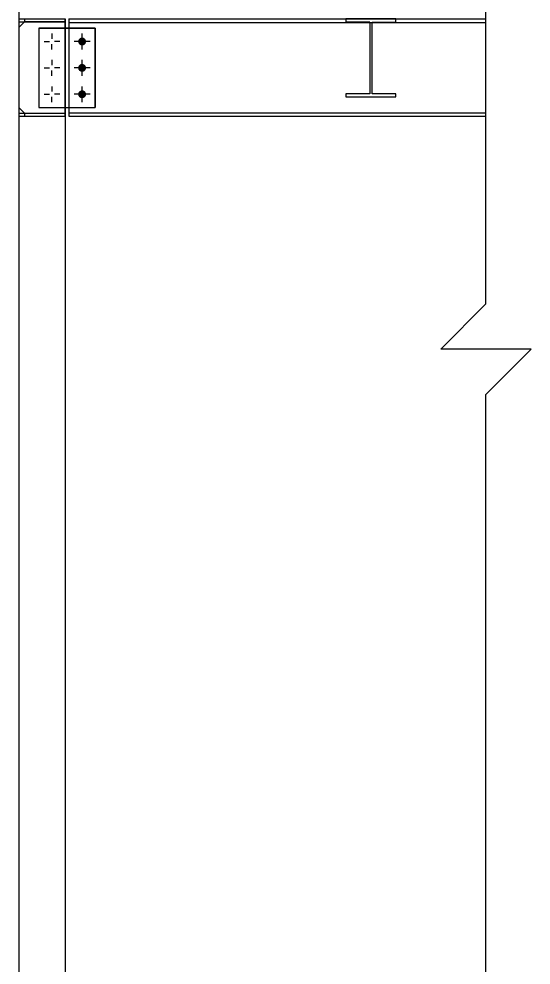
# Model space of a CAD drawing. Header units: metres. Extents: x 0 to 63075, y 0 to 44550.
# Drawn here: x 42335 to 43695, y 12424 to 14935 of the extents above; entities that cross this region are included whole.
import ezdxf

# ---------------------------------------------------------------- set-up
doc = ezdxf.new("R2010")
doc.units = ezdxf.units.M
doc.header["$LTSCALE"] = 75
doc.layers.add('SDM', color=7, linetype='Continuous')
doc.layers.add('SL1', color=8, linetype='Continuous')

# ---------------------------------------------------------------- blocks, each defined once
blk = doc.blocks.new('A$C0cd42728')
at = {"layer": 'SL1'}
for points in [[(5683.4, 4096.1), (5683.3, 4097.1), (5683, 4098.1), (5682.7, 4099.1), (5682.3, 4100), (5681.7, 4100.9), (5681.1, 4101.7), (5680.4, 4102.5), (5679.7, 4103.2), (5678.8, 4103.8), (5677.9, 4104.3), (5677, 4104.8), (5676, 4105.1), (5675, 4105.4), (5674, 4105.5), (5673, 4105.6), (5672, 4105.5), (5671, 4105.4), (5670, 4105.1), (5669, 4104.8), (5668.1, 4104.3), (5667.2, 4103.8), (5666.3, 4103.2), (5665.6, 4102.5), (5664.9, 4101.7), (5664.3, 4100.9), (5663.7, 4100), (5663.3, 4099.1), (5663, 4098.1), (5662.7, 4097.1), (5662.6, 4096.1), (5662.5, 4095.1), (5662.6, 4094), (5662.7, 4093), (5663, 4092), (5663.3, 4091.1), (5663.7, 4090.1), (5664.3, 4089.2), (5664.9, 4088.4), (5665.6, 4087.6), (5666.3, 4087), (5667.2, 4086.3), (5668.1, 4085.8), (5669, 4085.4), (5670, 4085), (5671, 4084.8), (5672, 4084.6), (5673, 4084.6), (5674, 4084.6), (5675, 4084.8), (5676, 4085), (5677, 4085.4), (5677.9, 4085.8), (5678.8, 4086.3), (5679.7, 4087), (5680.4, 4087.6), (5681.1, 4088.4), (5681.7, 4089.2), (5682.3, 4090.1), (5682.7, 4091.1), (5683, 4092), (5683.3, 4093), (5683.4, 4094), (5683.5, 4095.1)], [(5683.4, 4026.1), (5683.3, 4027.1), (5683, 4028.1), (5682.7, 4029.1), (5682.3, 4030), (5681.7, 4030.9), (5681.1, 4031.7), (5680.4, 4032.5), (5679.7, 4033.2), (5678.8, 4033.8), (5677.9, 4034.3), (5677, 4034.8), (5676, 4035.1), (5675, 4035.4), (5674, 4035.5), (5673, 4035.6), (5672, 4035.5), (5671, 4035.4), (5670, 4035.1), (5669, 4034.8), (5668.1, 4034.3), (5667.2, 4033.8), (5666.3, 4033.2), (5665.6, 4032.5), (5664.9, 4031.7), (5664.3, 4030.9), (5663.7, 4030), (5663.3, 4029.1), (5663, 4028.1), (5662.7, 4027.1), (5662.6, 4026.1), (5662.5, 4025.1), (5662.6, 4024), (5662.7, 4023), (5663, 4022), (5663.3, 4021.1), (5663.7, 4020.1), (5664.3, 4019.2), (5664.9, 4018.4), (5665.6, 4017.6), (5666.3, 4017), (5667.2, 4016.3), (5668.1, 4015.8), (5669, 4015.4), (5670, 4015), (5671, 4014.8), (5672, 4014.6), (5673, 4014.6), (5674, 4014.6), (5675, 4014.8), (5676, 4015), (5677, 4015.4), (5677.9, 4015.8), (5678.8, 4016.3), (5679.7, 4017), (5680.4, 4017.6), (5681.1, 4018.4), (5681.7, 4019.2), (5682.3, 4020.1), (5682.7, 4021.1), (5683, 4022), (5683.3, 4023), (5683.4, 4024), (5683.5, 4025.1)], [(5683.4, 3956.1), (5683.3, 3957.1), (5683, 3958.1), (5682.7, 3959.1), (5682.3, 3960), (5681.7, 3960.9), (5681.1, 3961.7), (5680.4, 3962.5), (5679.7, 3963.2), (5678.8, 3963.8), (5677.9, 3964.3), (5677, 3964.8), (5676, 3965.1), (5675, 3965.4), (5674, 3965.5), (5673, 3965.6), (5672, 3965.5), (5671, 3965.4), (5670, 3965.1), (5669, 3964.8), (5668.1, 3964.3), (5667.2, 3963.8), (5666.3, 3963.2), (5665.6, 3962.5), (5664.9, 3961.7), (5664.3, 3960.9), (5663.7, 3960), (5663.3, 3959.1), (5663, 3958.1), (5662.7, 3957.1), (5662.6, 3956.1), (5662.5, 3955.1), (5662.6, 3954), (5662.7, 3953), (5663, 3952), (5663.3, 3951.1), (5663.7, 3950.1), (5664.3, 3949.2), (5664.9, 3948.4), (5665.6, 3947.6), (5666.3, 3947), (5667.2, 3946.3), (5668.1, 3945.8), (5669, 3945.4), (5670, 3945), (5671, 3944.8), (5672, 3944.6), (5673, 3944.6), (5674, 3944.6), (5675, 3944.8), (5676, 3945), (5677, 3945.4), (5677.9, 3945.8), (5678.8, 3946.3), (5679.7, 3947), (5680.4, 3947.6), (5681.1, 3948.4), (5681.7, 3949.2), (5682.3, 3950.1), (5682.7, 3951.1), (5683, 3952), (5683.3, 3953), (5683.4, 3954), (5683.5, 3955.1)]]:
    blk.add_hatch(color=256, dxfattribs=at).paths.add_polyline_path(points, flags=17)
for p, q in [((5505.3, 9396.4), (5505.3, 434.1)), ((5505.3, 4155.1), (5628, 4155.1)), ((5505.3, 4155.1), (5505.3, 4147.1)), ((5505.3, 4147.1), (5628, 4147.1)), ((5520.3, 4147.1), (5505.3, 4132.1)), ((5520.3, 4155.1), (5520.3, 4147.1)), ((5628, 4147.1), (5520.3, 4147.1)), ((5628, 4155.1), (5628, 440.4)), ((5628, 4147.1), (5628, 4155.1)), ((5628, 3905.1), (5628, 4147.1)), ((5638, 4155.1), (5638, 4130.1)), ((5638, 4155.1), (6745.3, 4155.1)), ((5638, 4146), (6437.1, 4146)), ((6506.5, 4155.1), (6373.5, 4155.1)), ((6506.5, 4155.1), (6373.5, 4155.1)), ((6373.5, 4155.1), (6373.5, 4155.1)), ((6373.5, 4155.1), (6373.5, 4146.7)), ((6373.5, 4146.7), (6373.5, 4146.7)), ((6373.5, 4146.7), (6437.1, 4146.7)), ((6437.1, 4146.7), (6373.5, 4146.7)), ((6437.1, 4146.7), (6437.1, 4146.7)), ((6437.1, 4146.7), (6437.1, 3956.5)), ((6437.1, 4146), (6442.9, 4146)), ((6442.9, 4146.7), (6442.9, 4146.7)), ((6442.9, 4146.7), (6506.5, 4146.7)), ((6442.9, 3956.5), (6442.9, 4146.7)), ((6442.9, 4146.7), (6506.5, 4146.7)), ((6442.9, 4146), (6745.3, 4146)), ((6506.5, 4155.1), (6506.5, 4155.1)), ((6506.5, 4146.7), (6506.5, 4155.1)), ((6506.5, 4146.7), (6506.5, 4146.7)), ((6506.5, 4146.7), (6506.5, 4146.7)), ((5505.3, 4132.1), (5505.3, 3920.1)), ((5558, 4130.1), (5558, 3920.1)), ((5558, 4130.1), (5628, 4130.1)), ((5558, 4130.1), (5558, 3920.1)), ((5708, 4130.1), (5558, 4130.1)), ((5628, 4130.1), (5708, 4130.1)), ((5638, 4130.1), (5638, 3897.1)), ((5708, 4130.1), (5708, 3920.1)), ((5708, 3920.1), (5708, 4130.1)), ((5572, 4095.1), (5586, 4095.1)), ((5593, 4116.1), (5593, 4102.1)), ((5614, 4095.1), (5600, 4095.1)), ((5694, 4095.1), (5652, 4095.1)), ((5673, 4074.1), (5673, 4116.1)), ((5593, 4074.1), (5593, 4088.1)), ((5593, 4046.1), (5593, 4032.1)), ((5673, 4004.1), (5673, 4046.1)), ((5572, 4025.1), (5586, 4025.1)), ((5614, 4025.1), (5600, 4025.1)), ((5694, 4025.1), (5652, 4025.1)), ((5593, 4004.1), (5593, 4018.1)), ((5593, 3976.1), (5593, 3962.1)), ((5673, 3934.1), (5673, 3976.1)), ((5572, 3955.1), (5586, 3955.1)), ((5593, 3934.1), (5593, 3948.1)), ((5614, 3955.1), (5600, 3955.1)), ((5694, 3955.1), (5652, 3955.1)), ((6437.1, 3956.5), (6373.5, 3956.5)), ((6373.5, 3956.5), (6373.5, 3956.5)), ((6373.5, 3956.5), (6373.5, 3948.1)), ((6437.1, 3956.5), (6373.5, 3956.5)), ((6373.5, 3948.1), (6373.5, 3948.1)), ((6373.5, 3948.1), (6506.5, 3948.1)), ((6373.5, 3948.1), (6506.5, 3948.1)), ((6373.5, 3948.1), (6373.5, 3948.1)), ((6437.1, 3956.5), (6437.1, 3956.5)), ((6442.9, 3956.5), (6442.9, 3956.5)), ((6506.5, 3956.5), (6442.9, 3956.5)), ((6506.5, 3956.5), (6442.9, 3956.5)), ((6442.9, 3956.5), (6442.9, 3956.5)), ((6506.5, 3956.5), (6506.5, 3956.5)), ((6506.5, 3948.1), (6506.5, 3956.5)), ((6506.5, 3948.1), (6506.5, 3948.1)), ((6506.5, 3948.1), (6506.5, 3948.1)), ((5505.3, 3920.1), (5520.3, 3905.1)), ((5558, 3920.1), (5628, 3920.1)), ((5558, 3920.1), (5708, 3920.1)), ((5628, 3920.1), (5708, 3920.1)), ((5638, 3920.1), (5638, 3897.1)), ((5505.3, 3905.1), (5628, 3905.1)), ((5505.3, 3905.1), (5505.3, 3897.1)), ((5505.3, 3897.1), (5628, 3897.1)), ((5520.3, 3905.1), (5520.3, 3897.1)), ((5520.3, 3905.1), (5628, 3905.1)), ((5628, 3897.1), (5628, 3905.1)), ((5638, 3906.2), (6745.3, 3906.2)), ((5638, 3897.1), (6745.3, 3897.1))]:
    blk.add_line(p, q, dxfattribs=at)

msp = doc.modelspace()

# ---------------------------------------------------------------- linework, layer by layer
at = {"layer": 'SDM', "extrusion": (0, 1, 0)}
for p, q in [((43574.6, 14178.6), (43574.6, 16012)), ((43574.6, 12105.2), (43574.6, 13938.6))]:
    msp.add_line(p, q, dxfattribs=at)
at = {"layer": 'SDM'}
for p, q in [((43454.6, 14058.6), (43574.6, 14178.6)), ((43694.6, 14058.6), (43454.6, 14058.6)), ((43574.6, 13938.6), (43694.6, 14058.6))]:
    msp.add_line(p, q, dxfattribs=at)

# ---------------------------------------------------------------- block references
msp.add_blockref('A$C0cd42728', (36829.3, 10780.3), dxfattribs=at)

doc.saveas('drawing.dxf')
